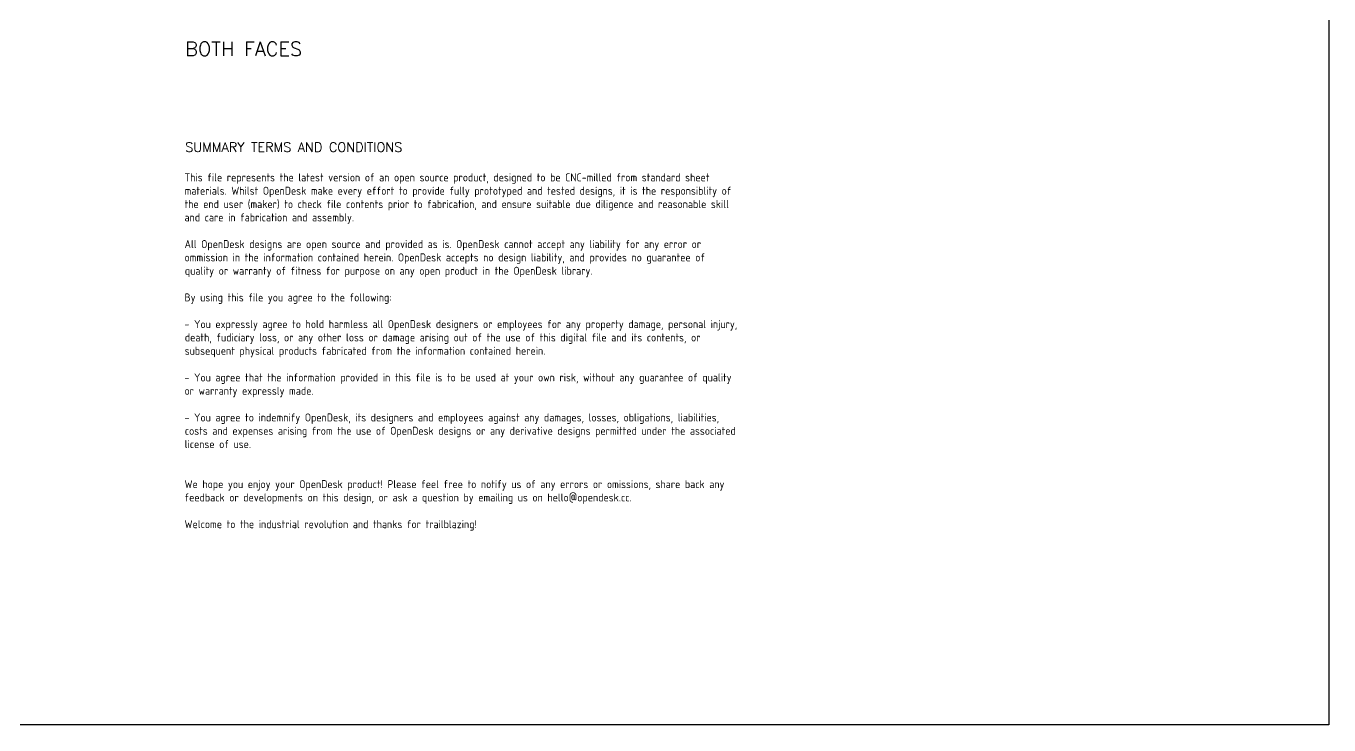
# Model space of a CAD drawing. Extents: x -300 to 5880, y -300 to 4158.
# Drawn here: x 3112 to 5880, y 0 to 1485 of the extents above; entities that cross this region are included whole.
import ezdxf
from ezdxf.enums import TextEntityAlignment as Align

# ---------------------------------------------------------------- set-up
doc = ezdxf.new("R2010")
doc.units = 0
doc.layers.add('00-NOPRINT_TEXT', color=7, linetype='CONTINUOUS')
doc.styles.add('OD-ISOCP-17', font='isocp.shx', dxfattribs={"height": 17})
doc.styles.add('OD-SIMPLEX-20', font='simplex.shx', dxfattribs={"height": 20})
doc.styles.add('OD-SIMPLEX-30', font='simplex.shx', dxfattribs={"height": 30})

msp = doc.modelspace()

# ---------------------------------------------------------------- linework, layer by layer
at = {"layer": '00-NOPRINT_TEXT', "flags": 128}
msp.add_lwpolyline([(0, 4158), (5880, 4158), (5880, 0), (0, 0)], close=True, dxfattribs=at)

# ---------------------------------------------------------------- texts
at = {"layer": '00-NOPRINT_TEXT', "color": 7}
for s, height, style, p in [('BOTH FACES', 30, 'OD-SIMPLEX-30', (3450, 1451.3)), ('SUMMARY TERMS AND CONDITIONS', 20, 'OD-SIMPLEX-20', (3450, 1237.4))]:
    msp.add_text(s, height=height, rotation=360, dxfattribs=dict(at, style=style)).set_placement(p, align=Align.TOP_LEFT)
at = {"layer": '00-NOPRINT_TEXT', "color": 7, "style": 'OD-ISOCP-17'}
for s, p in [('This file represents the latest version of an open source product, designed to be CNC-milled from standard sheet', (3448.5, 1154.7)), ('materials. Whilst OpenDesk make every effort to provide fully prototyped and tested designs, it is the responsiblity of', (3448.5, 1126.3)), ('the end user (maker) to check file contents prior to fabrication, and ensure suitable due diligence and reasonable skill', (3448.5, 1098)), ('and care in fabrication and assembly.', (3448.5, 1069.7)), ('All OpenDesk designs are open source and provided as is. OpenDesk cannot accept any liability for any error or', (3448.5, 1013)), ('ommission in the information contained herein. OpenDesk accepts no design liability, and provides no guarantee of', (3448.5, 984.7)), ('quality or warranty of fitness for purpose on any open product in the OpenDesk library.', (3449.1, 956.3)), ('By using this file you agree to the following:', (3448.5, 899.7)), ('- You expressly agree to hold harmless all OpenDesk designers or employees for any property damage, personal injury,', (3448.5, 843)), ('death, fudiciary loss, or any other loss or damage arising out of the use of this digital file and its contents, or', (3449.1, 814.7)), ('subsequent physical products fabricated from the information contained herein.', (3449, 786.3)), ('- You agree that the information provided in this file is to be used at your own risk, without any guarantee of quality', (3448.5, 729.7)), ('or warranty expressly made.', (3448.5, 701.3)), ('- You agree to indemnify OpenDesk, its designers and employees against any damages, losses, obligations, liabilities,', (3448.5, 644.7)), ('costs and expenses arising from the use of OpenDesk designs or any derivative designs permitted under the associated', (3449.1, 616.3)), ('license of use.', (3448.8, 588)), ('We hope you enjoy your OpenDesk product! Please feel free to notify us of any errors or omissions, share back any', (3448.5, 503)), ('feedback or developments on this design, or ask a question by emailing us on hello@opendesk.cc.', (3448.5, 474.7)), ('Welcome to the industrial revolution and thanks for trailblazing!', (3448.5, 418))]:
    msp.add_text(s, height=17, rotation=360, dxfattribs=at).set_placement(p)

doc.saveas('drawing.dxf')
